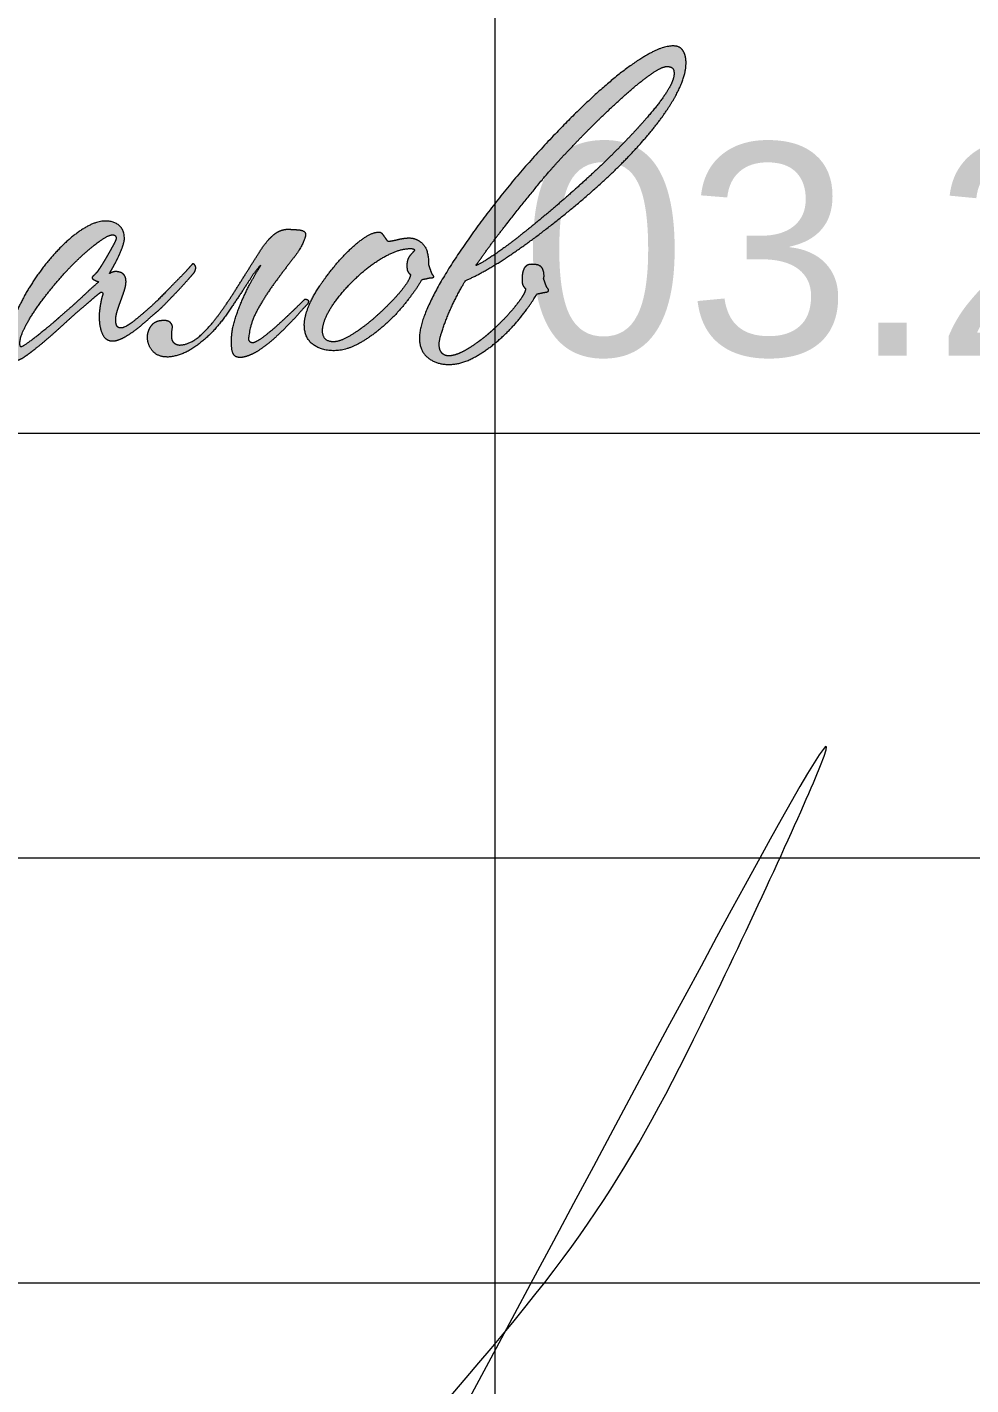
# Model space of a CAD drawing. Header units: metres. Extents: x 315 to 494, y -91 to 12.
# Drawn here: x 390.172 to 391.284, y -77.573 to -75.975 of the extents above; entities that cross this region are included whole.
import ezdxf

# ---------------------------------------------------------------- set-up
doc = ezdxf.new("R2010")
doc.units = ezdxf.units.M
doc.header["$MEASUREMENT"] = 0
doc.layers.add('Level 50', color=7, linetype='Continuous', lineweight=0)
doc.layers.add('Level 63', color=7, linetype='Continuous', lineweight=0)
doc.styles.add('GOST 2.304', font='CS_Gost2304.shx')

# ---------------------------------------------------------------- blocks, each defined once
blk = doc.blocks.new('*U47')
at = {"layer": 'Level 63', "color": 7, "linetype": 'Continuous', "lineweight": 13}
blk.add_line((7.0128, -8.5), (7.0128, -14), dxfattribs=at)
at = {"layer": 'Level 63', "color": 7, "linetype": 'Continuous', "lineweight": 0}
for p, q in [((1.5128, -11.5), (8.0128, -11.5)), ((1.5128, -12), (8.0128, -12)), ((1.5128, -12.5), (8.0128, -12.5))]:
    blk.add_line(p, q, dxfattribs=at)
blk = doc.blocks.new('*U8')
at = {"linetype": 'Continuous', "lineweight": 0}
h = blk.add_hatch(color=5, dxfattribs=at)
edge = h.paths.add_edge_path()
edge.add_spline(control_points=[(0.5578, -0.0108), (0.5606, -0.0104), (0.5629, -0.0098), (0.5653, -0.0092), (0.5665, -0.0092)], knot_values=[0, 0, 0, 0.5, 0.5, 1, 1, 1], degree=2, periodic=0)
edge.add_spline(control_points=[(0.5665, -0.0092), (0.5713, -0.0084), (0.5685, -0.0052), (0.5677, -0.0044), (0.5667, -0.0017), (0.5657, 0.0011), (0.5645, 0.0043)], knot_values=[0, 0, 0, 0.333333, 0.333333, 0.666667, 0.666667, 1, 1, 1], degree=2, periodic=0)
edge.add_spline(control_points=[(0.5645, 0.0043), (0.5645, 0.0051), (0.5647, 0.0057), (0.5649, 0.0063), (0.5649, 0.0071), (0.5649, 0.0127), (0.5625, 0.0159), (0.5602, 0.019), (0.5526, 0.019), (0.547, 0.019), (0.5448, 0.0149), (0.5427, 0.0107), (0.5427, 0.0039), (0.5427, -0.0013), (0.544, -0.003), (0.5454, -0.0048), (0.5462, -0.0056)], knot_values=[0, 0, 0, 0.125, 0.125, 0.25, 0.25, 0.375, 0.375, 0.5, 0.5, 0.625, 0.625, 0.75, 0.75, 0.875, 0.875, 1, 1, 1], degree=2, periodic=0)
edge.add_spline(control_points=[(0.5462, -0.0056), (0.5462, -0.0088), (0.5421, -0.015), (0.5379, -0.0211), (0.5313, -0.0287), (0.5247, -0.0363), (0.5164, -0.0442), (0.508, -0.0522), (0.4995, -0.0585), (0.4909, -0.0649), (0.4828, -0.0691), (0.4746, -0.0733), (0.4687, -0.0733), (0.4643, -0.0733), (0.4617, -0.0703), (0.4591, -0.0673), (0.4591, -0.0617), (0.4591, -0.057), (0.4623, -0.0474), (0.4655, -0.0379), (0.4698, -0.0279), (0.4742, -0.018), (0.4788, -0.0094), (0.4834, -0.0009), (0.4858, 0.0027)], knot_values=[0, 0, 0, 0.083333, 0.083333, 0.166667, 0.166667, 0.25, 0.25, 0.333333, 0.333333, 0.416667, 0.416667, 0.5, 0.5, 0.583333, 0.583333, 0.666667, 0.666667, 0.75, 0.75, 0.833333, 0.833333, 0.916667, 0.916667, 1, 1, 1], degree=2, periodic=0)
edge.add_spline(control_points=[(0.4858, 0.0027), (0.4973, 0.0075), (0.5134, 0.0172), (0.5295, 0.0269), (0.5476, 0.0401), (0.5657, 0.0532), (0.5852, 0.0689), (0.6047, 0.0846), (0.623, 0.1013), (0.6405, 0.1172), (0.656, 0.1339), (0.6715, 0.1506), (0.6831, 0.1663), (0.6946, 0.182), (0.7014, 0.1963), (0.7082, 0.2106), (0.7082, 0.2222)], knot_values=[0, 0, 0, 0.125, 0.125, 0.25, 0.25, 0.375, 0.375, 0.5, 0.5, 0.625, 0.625, 0.75, 0.75, 0.875, 0.875, 1, 1, 1], degree=2, periodic=0)
edge.add_spline(control_points=[(0.7082, 0.2222), (0.7082, 0.2301), (0.705, 0.2347), (0.7018, 0.2393), (0.695, 0.2393), (0.6843, 0.2393), (0.6674, 0.2293), (0.6505, 0.2194), (0.6306, 0.2025), (0.6107, 0.1856), (0.5886, 0.1633), (0.5665, 0.1411), (0.5452, 0.1166), (0.524, 0.0922), (0.5049, 0.0667), (0.4858, 0.0413), (0.471, 0.0182), (0.4563, -0.0049), (0.4478, -0.0239), (0.4392, -0.043), (0.4392, -0.0554), (0.4392, -0.0685), (0.4478, -0.0752), (0.4563, -0.082), (0.4691, -0.082), (0.4814, -0.082), (0.4945, -0.0748), (0.5076, -0.0677), (0.5198, -0.0569), (0.5319, -0.0462), (0.5419, -0.0337), (0.5518, -0.0211), (0.5578, -0.0108)], knot_values=[0, 0, 0, 0.0625, 0.0625, 0.125, 0.125, 0.1875, 0.1875, 0.25, 0.25, 0.3125, 0.3125, 0.375, 0.375, 0.4375, 0.4375, 0.5, 0.5, 0.5625, 0.5625, 0.625, 0.625, 0.6875, 0.6875, 0.75, 0.75, 0.8125, 0.8125, 0.875, 0.875, 0.9375, 0.9375, 1, 1, 1], degree=2, periodic=0)
edge = h.paths.add_edge_path(flags=16)
edge.add_spline(control_points=[(0.496, 0.0176), (0.5123, 0.0411), (0.531, 0.0645), (0.5497, 0.088), (0.5664, 0.1083), (0.5724, 0.1154), (0.5827, 0.1266), (0.5931, 0.1377), (0.605, 0.1499), (0.6169, 0.162), (0.6299, 0.1743), (0.6428, 0.1867), (0.6543, 0.1964), (0.6659, 0.2062), (0.675, 0.2123), (0.6842, 0.2185), (0.6889, 0.2185), (0.6925, 0.2185), (0.6943, 0.2171), (0.6961, 0.2157), (0.6961, 0.2113)], knot_values=[0, 0, 0, 0.1, 0.1, 0.2, 0.2, 0.3, 0.3, 0.4, 0.4, 0.5, 0.5, 0.6, 0.6, 0.7, 0.7, 0.8, 0.8, 0.9, 0.9, 1, 1, 1], degree=2, periodic=0)
edge.add_spline(control_points=[(0.6961, 0.2113), (0.6961, 0.2046), (0.6893, 0.1938), (0.6826, 0.1831), (0.671, 0.1696), (0.6595, 0.156), (0.6446, 0.1407), (0.6297, 0.1254), (0.613, 0.1099), (0.5954, 0.0936), (0.5777, 0.0784), (0.56, 0.0633), (0.5443, 0.0508), (0.5286, 0.0383), (0.5159, 0.0295), (0.5031, 0.0208), (0.496, 0.0176)], knot_values=[0, 0, 0, 0.125, 0.125, 0.25, 0.25, 0.375, 0.375, 0.5, 0.5, 0.625, 0.625, 0.75, 0.75, 0.875, 0.875, 1, 1, 1], degree=2, periodic=0)
h = blk.add_hatch(color=5, dxfattribs=at)
edge = h.paths.add_edge_path()
edge.add_spline(control_points=[(0.2103, 0.0197), (0.2087, 0.0177), (0.2051, 0.0137), (0.2015, 0.0097), (0.1964, 0.0046), (0.1912, -0.0006), (0.1852, -0.0068), (0.1793, -0.0129), (0.1733, -0.0189), (0.1622, -0.0292), (0.1522, -0.0372), (0.1423, -0.0452), (0.1379, -0.0452), (0.1347, -0.0452), (0.1337, -0.0428), (0.1327, -0.0404), (0.1327, -0.0372), (0.1327, -0.0332), (0.1343, -0.028), (0.1359, -0.0229), (0.1379, -0.0175), (0.1399, -0.0121), (0.1415, -0.0072), (0.1431, -0.0022), (0.1431, 0.0014), (0.1431, 0.007), (0.1401, 0.0094), (0.1371, 0.0117), (0.1323, 0.0117), (0.1303, 0.0117), (0.1263, 0.0097)], knot_values=[0, 0, 0, 0.066667, 0.066667, 0.133333, 0.133333, 0.2, 0.2, 0.266667, 0.266667, 0.333333, 0.333333, 0.4, 0.4, 0.466667, 0.466667, 0.533333, 0.533333, 0.6, 0.6, 0.666667, 0.666667, 0.733333, 0.733333, 0.8, 0.8, 0.866667, 0.866667, 0.933333, 0.933333, 1, 1, 1], degree=2, periodic=0)
edge.add_spline(control_points=[(0.1263, 0.0097), (0.1287, 0.0137), (0.1315, 0.0189), (0.1343, 0.0241), (0.1365, 0.029), (0.1387, 0.034), (0.1401, 0.0382), (0.1415, 0.0424), (0.1415, 0.0448), (0.1415, 0.0539), (0.1361, 0.0583), (0.1307, 0.0627), (0.1228, 0.0627), (0.1132, 0.0627), (0.1021, 0.0561), (0.0909, 0.0495), (0.08, 0.039), (0.0691, 0.0284), (0.0589, 0.0151), (0.0488, 0.0018), (0.041, -0.0121), (0.0333, -0.0261), (0.0285, -0.0392), (0.0237, -0.0523), (0.0237, -0.0623), (0.0237, -0.0682), (0.0263, -0.073), (0.0289, -0.0778), (0.0329, -0.0778), (0.0356, -0.0778), (0.0416, -0.0736), (0.0476, -0.0694), (0.0547, -0.0637), (0.0619, -0.0579), (0.0693, -0.0513), (0.0766, -0.0448), (0.0818, -0.04), (0.087, -0.0352), (0.0931, -0.0298), (0.0993, -0.0245), (0.1047, -0.0199), (0.11, -0.0153), (0.1138, -0.0121), (0.1176, -0.009), (0.118, -0.009), (0.1188, -0.009), (0.1194, -0.0097), (0.12, -0.0105), (0.1196, -0.0117)], knot_values=[0, 0, 0, 0.041667, 0.041667, 0.083333, 0.083333, 0.125, 0.125, 0.166667, 0.166667, 0.208333, 0.208333, 0.25, 0.25, 0.291667, 0.291667, 0.333333, 0.333333, 0.375, 0.375, 0.416667, 0.416667, 0.458333, 0.458333, 0.5, 0.5, 0.541667, 0.541667, 0.583333, 0.583333, 0.625, 0.625, 0.666667, 0.666667, 0.708333, 0.708333, 0.75, 0.75, 0.791667, 0.791667, 0.833333, 0.833333, 0.875, 0.875, 0.916667, 0.916667, 0.958333, 0.958333, 1, 1, 1], degree=2, periodic=0)
edge.add_spline(control_points=[(0.1196, -0.0117), (0.1188, -0.0133), (0.1174, -0.0209), (0.116, -0.0284), (0.116, -0.0336), (0.116, -0.044), (0.1192, -0.0511), (0.1224, -0.0583), (0.1295, -0.0583), (0.1343, -0.0583), (0.1407, -0.0549), (0.147, -0.0515), (0.1532, -0.0467), (0.1594, -0.042), (0.1651, -0.0368), (0.1709, -0.0316), (0.1753, -0.028), (0.1793, -0.0245), (0.1852, -0.0183), (0.1912, -0.0121), (0.197, -0.006), (0.2027, 0.0002), (0.2071, 0.0052), (0.2115, 0.0101), (0.2123, 0.0113)], knot_values=[0, 0, 0, 0.083333, 0.083333, 0.166667, 0.166667, 0.25, 0.25, 0.333333, 0.333333, 0.416667, 0.416667, 0.5, 0.5, 0.583333, 0.583333, 0.666667, 0.666667, 0.75, 0.75, 0.833333, 0.833333, 0.916667, 0.916667, 1, 1, 1], degree=2, periodic=0)
edge.add_spline(control_points=[(0.2123, 0.0113), (0.2143, 0.0157), (0.2129, 0.0177), (0.2115, 0.0197), (0.2103, 0.0197)], knot_values=[0, 0, 0, 0.5, 0.5, 1, 1, 1], degree=2, periodic=0)
edge = h.paths.add_edge_path(flags=16)
edge.add_spline(control_points=[(0.1136, 0.0109), (0.112, 0.009), (0.1104, 0.0076), (0.1088, 0.0062), (0.1088, 0.0054), (0.1088, 0.0046), (0.1108, 0.0034), (0.1128, 0.0022), (0.1156, 0.0014)], knot_values=[0, 0, 0, 0.25, 0.25, 0.5, 0.5, 0.75, 0.75, 1, 1, 1], degree=2, periodic=0)
edge.add_spline(control_points=[(0.1156, 0.0014), (0.1096, -0.0038), (0.1029, -0.0101), (0.0961, -0.0165), (0.089, -0.0229), (0.0822, -0.0288), (0.0738, -0.0362), (0.0655, -0.0436), (0.0577, -0.0497), (0.05, -0.0559), (0.0442, -0.0601), (0.0384, -0.0642), (0.0372, -0.0642), (0.036, -0.0642), (0.036, -0.0603), (0.036, -0.0539), (0.0424, -0.042), (0.0488, -0.03), (0.0603, -0.0149), (0.0691, -0.0034), (0.0794, 0.0082), (0.0897, 0.0197), (0.0997, 0.0286), (0.1096, 0.0376), (0.1176, 0.0432), (0.1256, 0.0487), (0.1295, 0.0487), (0.1331, 0.0487), (0.1331, 0.0452)], knot_values=[0, 0, 0, 0.071429, 0.071429, 0.142857, 0.142857, 0.214286, 0.214286, 0.285714, 0.285714, 0.357143, 0.357143, 0.428571, 0.428571, 0.5, 0.5, 0.571429, 0.571429, 0.642857, 0.642857, 0.714286, 0.714286, 0.785714, 0.785714, 0.857143, 0.857143, 0.928571, 0.928571, 1, 1, 1], degree=2, periodic=0)
edge.add_spline(control_points=[(0.1331, 0.0452), (0.1331, 0.0436), (0.1303, 0.0384), (0.1275, 0.0332), (0.1242, 0.0275), (0.1208, 0.0217), (0.1176, 0.0167), (0.1144, 0.0117), (0.1136, 0.0109)], knot_values=[0, 0, 0, 0.25, 0.25, 0.5, 0.5, 0.75, 0.75, 1, 1, 1], degree=2, periodic=0)
h = blk.add_hatch(color=5, dxfattribs=at)
edge = h.paths.add_edge_path()
edge.add_line((0.1897, -0.0449), (0.1897, -0.0434))
edge.add_spline(control_points=[(0.1897, -0.0434), (0.1881, -0.039), (0.1855, -0.038), (0.1829, -0.037), (0.1801, -0.0374), (0.1718, -0.0378), (0.168, -0.0438), (0.1642, -0.0498), (0.1648, -0.0565), (0.1654, -0.0633), (0.1704, -0.0689), (0.1753, -0.0745), (0.1853, -0.0745), (0.1972, -0.0737), (0.2076, -0.0674), (0.2179, -0.0612), (0.2271, -0.0523), (0.2362, -0.0433), (0.2438, -0.0326), (0.2513, -0.0218), (0.2579, -0.0119), (0.2645, -0.0019), (0.2697, 0.0062), (0.2749, 0.0144), (0.2793, 0.0183)], knot_values=[0, 0, 0, 0.083333, 0.083333, 0.166667, 0.166667, 0.25, 0.25, 0.333333, 0.333333, 0.416667, 0.416667, 0.5, 0.5, 0.583333, 0.583333, 0.666667, 0.666667, 0.75, 0.75, 0.833333, 0.833333, 0.916667, 0.916667, 1, 1, 1], degree=2, periodic=0)
edge.add_spline(control_points=[(0.2793, 0.0183), (0.2781, 0.0164), (0.2729, 0.0076), (0.2677, -0.0011), (0.2623, -0.0127), (0.2569, -0.0242), (0.2529, -0.0371), (0.2489, -0.0501), (0.2497, -0.0608)], knot_values=[0, 0, 0, 0.25, 0.25, 0.5, 0.5, 0.75, 0.75, 1, 1, 1], degree=2, periodic=0)
edge.add_spline(control_points=[(0.2497, -0.0608), (0.2493, -0.0708), (0.2531, -0.0735), (0.2569, -0.0761), (0.2637, -0.0741), (0.2721, -0.0717), (0.2808, -0.0652), (0.2896, -0.0588), (0.2979, -0.0509), (0.3063, -0.0429), (0.3137, -0.0348), (0.321, -0.0266), (0.3266, -0.0206)], knot_values=[0, 0, 0, 0.166667, 0.166667, 0.333333, 0.333333, 0.5, 0.5, 0.666667, 0.666667, 0.833333, 0.833333, 1, 1, 1], degree=2, periodic=0)
edge.add_spline(control_points=[(0.3266, -0.0206), (0.3278, -0.0175), (0.3262, -0.0167), (0.3246, -0.0159), (0.3234, -0.0163)], knot_values=[0, 0, 0, 0.5, 0.5, 1, 1, 1], degree=2, periodic=0)
edge.add_spline(control_points=[(0.3234, -0.0163), (0.3206, -0.019), (0.3137, -0.0258), (0.3067, -0.0326), (0.2989, -0.0397), (0.2912, -0.0469), (0.2834, -0.0529), (0.2757, -0.0588), (0.2713, -0.06)], knot_values=[0, 0, 0, 0.25, 0.25, 0.5, 0.5, 0.75, 0.75, 1, 1, 1], degree=2, periodic=0)
edge.add_spline(control_points=[(0.2713, -0.06), (0.2657, -0.0592), (0.2669, -0.0549)], knot_values=[0, 0, 0, 1, 1, 1], degree=2, periodic=0)
edge.add_spline(control_points=[(0.2669, -0.0549), (0.2681, -0.0405), (0.2761, -0.0262), (0.284, -0.0119), (0.2938, 0.0012), (0.3035, 0.0144), (0.3121, 0.0253), (0.3206, 0.0363), (0.323, 0.0438), (0.3254, 0.0498), (0.3234, 0.0516), (0.3214, 0.0534), (0.3174, 0.0538), (0.3119, 0.0542), (0.3075, 0.0544), (0.3031, 0.0546), (0.2985, 0.0528), (0.294, 0.051), (0.2888, 0.0458), (0.2836, 0.0406), (0.2773, 0.0307)], knot_values=[0, 0, 0, 0.1, 0.1, 0.2, 0.2, 0.3, 0.3, 0.4, 0.4, 0.5, 0.5, 0.6, 0.6, 0.7, 0.7, 0.8, 0.8, 0.9, 0.9, 1, 1, 1], degree=2, periodic=0)
edge.add_spline(control_points=[(0.2773, 0.0307), (0.2677, 0.0156), (0.2575, -0.0007), (0.2474, -0.0171), (0.2374, -0.0308), (0.2275, -0.0445), (0.2175, -0.0533), (0.2076, -0.062), (0.1976, -0.0624), (0.1932, -0.0624), (0.1905, -0.0592), (0.1877, -0.0561), (0.1897, -0.0449)], knot_values=[0, 0, 0, 0.166667, 0.166667, 0.333333, 0.333333, 0.5, 0.5, 0.666667, 0.666667, 0.833333, 0.833333, 1, 1, 1], degree=2, periodic=0)
h = blk.add_hatch(color=5, dxfattribs=at)
edge = h.paths.add_edge_path()
edge.add_line((0.4483, 0.0185), (0.4483, 0.0209))
edge.add_spline(control_points=[(0.4483, 0.0209), (0.4483, 0.034), (0.4423, 0.0398), (0.4364, 0.0456), (0.4288, 0.0456), (0.4236, 0.0456), (0.4173, 0.044), (0.4109, 0.0424), (0.4081, 0.0424), (0.4069, 0.0424), (0.4059, 0.0438), (0.4049, 0.0452), (0.4037, 0.0469), (0.4025, 0.0487), (0.4014, 0.0501), (0.4002, 0.0515), (0.3982, 0.0515), (0.3926, 0.0515), (0.385, 0.0467), (0.3775, 0.042), (0.3691, 0.034), (0.3608, 0.0261), (0.3526, 0.0161), (0.3445, 0.0062), (0.3377, -0.0041), (0.3309, -0.0145), (0.327, -0.0244), (0.323, -0.0343), (0.323, -0.0419), (0.323, -0.055), (0.3315, -0.0616), (0.3401, -0.0681), (0.3528, -0.0681), (0.3651, -0.0681), (0.3783, -0.0608), (0.3914, -0.0534), (0.4035, -0.0427), (0.4157, -0.032), (0.4256, -0.0194), (0.4356, -0.0069), (0.4415, 0.0034)], knot_values=[0, 0, 0, 0.05, 0.05, 0.1, 0.1, 0.15, 0.15, 0.2, 0.2, 0.25, 0.25, 0.3, 0.3, 0.35, 0.35, 0.4, 0.4, 0.45, 0.45, 0.5, 0.5, 0.55, 0.55, 0.6, 0.6, 0.65, 0.65, 0.7, 0.7, 0.75, 0.75, 0.8, 0.8, 0.85, 0.85, 0.9, 0.9, 0.95, 0.95, 1, 1, 1], degree=2, periodic=0)
edge.add_spline(control_points=[(0.4415, 0.0034), (0.4443, 0.0038), (0.4467, 0.0044), (0.4491, 0.005), (0.4503, 0.005), (0.4551, 0.005), (0.4523, 0.0086)], knot_values=[0, 0, 0, 0.333333, 0.333333, 0.666667, 0.666667, 1, 1, 1], degree=2, periodic=0)
edge.add_spline(control_points=[(0.4523, 0.0086), (0.4515, 0.0094), (0.4505, 0.0124), (0.4495, 0.0153), (0.4483, 0.0185)], knot_values=[0, 0, 0, 0.5, 0.5, 1, 1, 1], degree=2, periodic=0)
edge = h.paths.add_edge_path(flags=16)
edge.add_spline(control_points=[(0.4301, 0.0086), (0.4301, 0.0055), (0.4259, -0.0007), (0.4217, -0.0069), (0.4148, -0.0145), (0.4078, -0.022), (0.3992, -0.03), (0.3907, -0.038), (0.3821, -0.0444), (0.3736, -0.0507), (0.3658, -0.0549), (0.3581, -0.0591), (0.3525, -0.0591), (0.3414, -0.0591), (0.3414, -0.0479), (0.3414, -0.0416), (0.3455, -0.0328), (0.3497, -0.024), (0.3569, -0.0149), (0.364, -0.0057), (0.3732, 0.0033), (0.3823, 0.0122), (0.3921, 0.0192), (0.4018, 0.0262), (0.4118, 0.0306), (0.4217, 0.0349), (0.4301, 0.0349), (0.4341, 0.0349), (0.4341, 0.0333)], knot_values=[0, 0, 0, 0.071429, 0.071429, 0.142857, 0.142857, 0.214286, 0.214286, 0.285714, 0.285714, 0.357143, 0.357143, 0.428571, 0.428571, 0.5, 0.5, 0.571429, 0.571429, 0.642857, 0.642857, 0.714286, 0.714286, 0.785714, 0.785714, 0.857143, 0.857143, 0.928571, 0.928571, 1, 1, 1], degree=2, periodic=0)
edge.add_spline(control_points=[(0.4341, 0.0333), (0.4341, 0.0325), (0.4303, 0.0286), (0.4265, 0.0246), (0.4265, 0.0178), (0.4265, 0.0126), (0.4279, 0.011), (0.4293, 0.0094), (0.4301, 0.0086)], knot_values=[0, 0, 0, 0.25, 0.25, 0.5, 0.5, 0.75, 0.75, 1, 1, 1], degree=2, periodic=0)
at = {"color": 5, "linetype": 'Continuous', "lineweight": 0, "flags": 128}
for points in [[(0.4483, 0.0209), (0.4483, 0.0185)], [(0.1897, -0.0434), (0.1897, -0.0449)]]:
    blk.add_lwpolyline(points, dxfattribs=at)
at = {"color": 5, "linetype": 'Continuous', "lineweight": 0}
for points, knots in [([(0.7082, 0.2222), (0.7082, 0.2106), (0.7014, 0.1963), (0.6946, 0.182), (0.6831, 0.1663), (0.6715, 0.1506), (0.656, 0.1339), (0.6405, 0.1172), (0.623, 0.1013), (0.6047, 0.0846), (0.5852, 0.0689), (0.5657, 0.0532), (0.5476, 0.0401), (0.5295, 0.0269), (0.5134, 0.0172), (0.4973, 0.0075), (0.4858, 0.0027), (0.4834, -0.0009), (0.4788, -0.0094), (0.4742, -0.018), (0.4698, -0.0279), (0.4655, -0.0379), (0.4623, -0.0474), (0.4591, -0.057), (0.4591, -0.0617), (0.4591, -0.0673), (0.4617, -0.0703), (0.4643, -0.0733), (0.4687, -0.0733), (0.4746, -0.0733), (0.4828, -0.0691), (0.4909, -0.0649), (0.4995, -0.0585), (0.508, -0.0522), (0.5164, -0.0442), (0.5247, -0.0363), (0.5313, -0.0287), (0.5379, -0.0211), (0.5421, -0.015), (0.5462, -0.0088), (0.5462, -0.0056), (0.5454, -0.0048), (0.544, -0.003), (0.5427, -0.0013), (0.5427, 0.0039), (0.5427, 0.0107), (0.5448, 0.0149), (0.547, 0.019), (0.5526, 0.019), (0.5602, 0.019), (0.5625, 0.0159), (0.5649, 0.0127), (0.5649, 0.0071), (0.5649, 0.0063), (0.5647, 0.0057), (0.5645, 0.0051), (0.5645, 0.0043), (0.5657, 0.0011), (0.5667, -0.0017), (0.5677, -0.0044), (0.5685, -0.0052), (0.5713, -0.0084), (0.5665, -0.0092), (0.5653, -0.0092), (0.5629, -0.0098), (0.5606, -0.0104), (0.5578, -0.0108), (0.5518, -0.0211), (0.5419, -0.0337), (0.5319, -0.0462), (0.5198, -0.0569), (0.5076, -0.0677), (0.4945, -0.0748), (0.4814, -0.082), (0.4691, -0.082), (0.4563, -0.082), (0.4478, -0.0752), (0.4392, -0.0685), (0.4392, -0.0554), (0.4392, -0.043), (0.4478, -0.0239), (0.4563, -0.0049), (0.471, 0.0182), (0.4858, 0.0413), (0.5049, 0.0667), (0.524, 0.0922), (0.5452, 0.1166), (0.5665, 0.1411), (0.5886, 0.1633), (0.6107, 0.1856), (0.6306, 0.2025), (0.6505, 0.2194), (0.6674, 0.2293), (0.6843, 0.2393), (0.695, 0.2393), (0.7018, 0.2393), (0.705, 0.2347), (0.7082, 0.2301), (0.7082, 0.2222)], [0, 0, 0, 0.020408, 0.020408, 0.040816, 0.040816, 0.061224, 0.061224, 0.081633, 0.081633, 0.102041, 0.102041, 0.122449, 0.122449, 0.142857, 0.142857, 0.163265, 0.163265, 0.183673, 0.183673, 0.204082, 0.204082, 0.22449, 0.22449, 0.244898, 0.244898, 0.265306, 0.265306, 0.285714, 0.285714, 0.306122, 0.306122, 0.326531, 0.326531, 0.346939, 0.346939, 0.367347, 0.367347, 0.387755, 0.387755, 0.408163, 0.408163, 0.428571, 0.428571, 0.44898, 0.44898, 0.469388, 0.469388, 0.489796, 0.489796, 0.510204, 0.510204, 0.530612, 0.530612, 0.55102, 0.55102, 0.571429, 0.571429, 0.591837, 0.591837, 0.612245, 0.612245, 0.632653, 0.632653, 0.653061, 0.653061, 0.673469, 0.673469, 0.693878, 0.693878, 0.714286, 0.714286, 0.734694, 0.734694, 0.755102, 0.755102, 0.77551, 0.77551, 0.795918, 0.795918, 0.816327, 0.816327, 0.836735, 0.836735, 0.857143, 0.857143, 0.877551, 0.877551, 0.897959, 0.897959, 0.918367, 0.918367, 0.938776, 0.938776, 0.959184, 0.959184, 0.979592, 0.979592, 1, 1, 1]), ([(0.6961, 0.2113), (0.6961, 0.2157), (0.6943, 0.2171), (0.6925, 0.2185), (0.6889, 0.2185), (0.6842, 0.2185), (0.675, 0.2123), (0.6659, 0.2062), (0.6543, 0.1964), (0.6428, 0.1867), (0.6299, 0.1743), (0.6169, 0.162), (0.605, 0.1499), (0.5931, 0.1377), (0.5827, 0.1266), (0.5724, 0.1154), (0.5664, 0.1083), (0.5497, 0.088), (0.531, 0.0645), (0.5123, 0.0411), (0.496, 0.0176), (0.5031, 0.0208), (0.5159, 0.0295), (0.5286, 0.0383), (0.5443, 0.0508), (0.56, 0.0633), (0.5777, 0.0784), (0.5954, 0.0936), (0.613, 0.1099), (0.6297, 0.1254), (0.6446, 0.1407), (0.6595, 0.156), (0.671, 0.1696), (0.6826, 0.1831), (0.6893, 0.1938), (0.6961, 0.2046), (0.6961, 0.2113)], [0, 0, 0, 0.055556, 0.055556, 0.111111, 0.111111, 0.166667, 0.166667, 0.222222, 0.222222, 0.277778, 0.277778, 0.333333, 0.333333, 0.388889, 0.388889, 0.444444, 0.444444, 0.5, 0.5, 0.555556, 0.555556, 0.611111, 0.611111, 0.666667, 0.666667, 0.722222, 0.722222, 0.777778, 0.777778, 0.833333, 0.833333, 0.888889, 0.888889, 0.944444, 0.944444, 1, 1, 1]), ([(0.2123, 0.0113), (0.2115, 0.0101), (0.2071, 0.0052), (0.2027, 0.0002), (0.197, -0.006), (0.1912, -0.0121), (0.1852, -0.0183), (0.1793, -0.0245), (0.1753, -0.028), (0.1709, -0.0316), (0.1651, -0.0368), (0.1594, -0.042), (0.1532, -0.0467), (0.147, -0.0515), (0.1407, -0.0549), (0.1343, -0.0583), (0.1295, -0.0583), (0.1224, -0.0583), (0.1192, -0.0511), (0.116, -0.044), (0.116, -0.0336), (0.116, -0.0284), (0.1174, -0.0209), (0.1188, -0.0133), (0.1196, -0.0117), (0.12, -0.0105), (0.1194, -0.0097), (0.1188, -0.009), (0.118, -0.009), (0.1176, -0.009), (0.1138, -0.0121), (0.11, -0.0153), (0.1047, -0.0199), (0.0993, -0.0245), (0.0931, -0.0298), (0.087, -0.0352), (0.0818, -0.04), (0.0766, -0.0448), (0.0693, -0.0513), (0.0619, -0.0579), (0.0547, -0.0637), (0.0476, -0.0694), (0.0416, -0.0736), (0.0356, -0.0778), (0.0329, -0.0778), (0.0289, -0.0778), (0.0263, -0.073), (0.0237, -0.0682), (0.0237, -0.0623), (0.0237, -0.0523), (0.0285, -0.0392), (0.0333, -0.0261), (0.041, -0.0121), (0.0488, 0.0018), (0.0589, 0.0151), (0.0691, 0.0284), (0.08, 0.039), (0.0909, 0.0495), (0.1021, 0.0561), (0.1132, 0.0627), (0.1228, 0.0627), (0.1307, 0.0627), (0.1361, 0.0583), (0.1415, 0.0539), (0.1415, 0.0448), (0.1415, 0.0424), (0.1401, 0.0382), (0.1387, 0.034), (0.1365, 0.029), (0.1343, 0.0241), (0.1315, 0.0189), (0.1287, 0.0137), (0.1263, 0.0097), (0.1303, 0.0117), (0.1323, 0.0117), (0.1371, 0.0117), (0.1401, 0.0094), (0.1431, 0.007), (0.1431, 0.0014), (0.1431, -0.0022), (0.1415, -0.0072), (0.1399, -0.0121), (0.1379, -0.0175), (0.1359, -0.0229), (0.1343, -0.028), (0.1327, -0.0332), (0.1327, -0.0372), (0.1327, -0.0404), (0.1337, -0.0428), (0.1347, -0.0452), (0.1379, -0.0452), (0.1423, -0.0452), (0.1522, -0.0372), (0.1622, -0.0292), (0.1733, -0.0189), (0.1793, -0.0129), (0.1852, -0.0068), (0.1912, -0.0006), (0.1964, 0.0046), (0.2015, 0.0097), (0.2051, 0.0137), (0.2087, 0.0177), (0.2103, 0.0197), (0.2115, 0.0197), (0.2129, 0.0177), (0.2143, 0.0157), (0.2123, 0.0113)], [0, 0, 0, 0.018868, 0.018868, 0.037736, 0.037736, 0.056604, 0.056604, 0.075472, 0.075472, 0.09434, 0.09434, 0.113208, 0.113208, 0.132075, 0.132075, 0.150943, 0.150943, 0.169811, 0.169811, 0.188679, 0.188679, 0.207547, 0.207547, 0.226415, 0.226415, 0.245283, 0.245283, 0.264151, 0.264151, 0.283019, 0.283019, 0.301887, 0.301887, 0.320755, 0.320755, 0.339623, 0.339623, 0.358491, 0.358491, 0.377358, 0.377358, 0.396226, 0.396226, 0.415094, 0.415094, 0.433962, 0.433962, 0.45283, 0.45283, 0.471698, 0.471698, 0.490566, 0.490566, 0.509434, 0.509434, 0.528302, 0.528302, 0.54717, 0.54717, 0.566038, 0.566038, 0.584906, 0.584906, 0.603774, 0.603774, 0.622642, 0.622642, 0.641509, 0.641509, 0.660377, 0.660377, 0.679245, 0.679245, 0.698113, 0.698113, 0.716981, 0.716981, 0.735849, 0.735849, 0.754717, 0.754717, 0.773585, 0.773585, 0.792453, 0.792453, 0.811321, 0.811321, 0.830189, 0.830189, 0.849057, 0.849057, 0.867925, 0.867925, 0.886792, 0.886792, 0.90566, 0.90566, 0.924528, 0.924528, 0.943396, 0.943396, 0.962264, 0.962264, 0.981132, 0.981132, 1, 1, 1]), ([(0.1331, 0.0452), (0.1331, 0.0487), (0.1295, 0.0487), (0.1256, 0.0487), (0.1176, 0.0432), (0.1096, 0.0376), (0.0997, 0.0286), (0.0897, 0.0197), (0.0794, 0.0082), (0.0691, -0.0034), (0.0603, -0.0149), (0.0488, -0.03), (0.0424, -0.042), (0.036, -0.0539), (0.036, -0.0603), (0.036, -0.0642), (0.0372, -0.0642), (0.0384, -0.0642), (0.0442, -0.0601), (0.05, -0.0559), (0.0577, -0.0497), (0.0655, -0.0436), (0.0738, -0.0362), (0.0822, -0.0288), (0.089, -0.0229), (0.0961, -0.0165), (0.1029, -0.0101), (0.1096, -0.0038), (0.1156, 0.0014), (0.1128, 0.0022), (0.1108, 0.0034), (0.1088, 0.0046), (0.1088, 0.0054), (0.1088, 0.0062), (0.1104, 0.0076), (0.112, 0.009), (0.1136, 0.0109), (0.1144, 0.0117), (0.1176, 0.0167), (0.1208, 0.0217), (0.1242, 0.0275), (0.1275, 0.0332), (0.1303, 0.0384), (0.1331, 0.0436), (0.1331, 0.0452)], [0, 0, 0, 0.045455, 0.045455, 0.090909, 0.090909, 0.136364, 0.136364, 0.181818, 0.181818, 0.227273, 0.227273, 0.272727, 0.272727, 0.318182, 0.318182, 0.363636, 0.363636, 0.409091, 0.409091, 0.454545, 0.454545, 0.5, 0.5, 0.545455, 0.545455, 0.590909, 0.590909, 0.636364, 0.636364, 0.681818, 0.681818, 0.727273, 0.727273, 0.772727, 0.772727, 0.818182, 0.818182, 0.863636, 0.863636, 0.909091, 0.909091, 0.954545, 0.954545, 1, 1, 1]), ([(0.2773, 0.0307), (0.2836, 0.0406), (0.2888, 0.0458), (0.294, 0.051), (0.2985, 0.0528), (0.3031, 0.0546), (0.3075, 0.0544), (0.3119, 0.0542), (0.3174, 0.0538), (0.3214, 0.0534), (0.3234, 0.0516), (0.3254, 0.0498), (0.323, 0.0438), (0.3206, 0.0363), (0.3121, 0.0253), (0.3035, 0.0144), (0.2938, 0.0012), (0.284, -0.0119), (0.2761, -0.0262), (0.2681, -0.0405), (0.2669, -0.0549), (0.2657, -0.0592), (0.2713, -0.06), (0.2757, -0.0588), (0.2834, -0.0529), (0.2912, -0.0469), (0.2989, -0.0397), (0.3067, -0.0326), (0.3137, -0.0258), (0.3206, -0.019), (0.3234, -0.0163), (0.3246, -0.0159), (0.3262, -0.0167), (0.3278, -0.0175), (0.3266, -0.0206), (0.321, -0.0266), (0.3137, -0.0348), (0.3063, -0.0429), (0.2979, -0.0509), (0.2896, -0.0588), (0.2808, -0.0652), (0.2721, -0.0717), (0.2637, -0.0741), (0.2569, -0.0761), (0.2531, -0.0735), (0.2493, -0.0708), (0.2497, -0.0608), (0.2489, -0.0501), (0.2529, -0.0371), (0.2569, -0.0242), (0.2623, -0.0127), (0.2677, -0.0011), (0.2729, 0.0076), (0.2781, 0.0164), (0.2793, 0.0183), (0.2749, 0.0144), (0.2697, 0.0062), (0.2645, -0.0019), (0.2579, -0.0119), (0.2513, -0.0218), (0.2438, -0.0326), (0.2362, -0.0433), (0.2271, -0.0523), (0.2179, -0.0612), (0.2076, -0.0674), (0.1972, -0.0737), (0.1853, -0.0745), (0.1753, -0.0745), (0.1704, -0.0689), (0.1654, -0.0633), (0.1648, -0.0565), (0.1642, -0.0498), (0.168, -0.0438), (0.1718, -0.0378), (0.1801, -0.0374), (0.1829, -0.037), (0.1855, -0.038), (0.1881, -0.039), (0.1897, -0.0434)], [0, 0, 0, 0.025641, 0.025641, 0.051282, 0.051282, 0.076923, 0.076923, 0.102564, 0.102564, 0.128205, 0.128205, 0.153846, 0.153846, 0.179487, 0.179487, 0.205128, 0.205128, 0.230769, 0.230769, 0.25641, 0.25641, 0.282051, 0.282051, 0.307692, 0.307692, 0.333333, 0.333333, 0.358974, 0.358974, 0.384615, 0.384615, 0.410256, 0.410256, 0.435897, 0.435897, 0.461538, 0.461538, 0.487179, 0.487179, 0.512821, 0.512821, 0.538462, 0.538462, 0.564103, 0.564103, 0.589744, 0.589744, 0.615385, 0.615385, 0.641026, 0.641026, 0.666667, 0.666667, 0.692308, 0.692308, 0.717949, 0.717949, 0.74359, 0.74359, 0.769231, 0.769231, 0.794872, 0.794872, 0.820513, 0.820513, 0.846154, 0.846154, 0.871795, 0.871795, 0.897436, 0.897436, 0.923077, 0.923077, 0.948718, 0.948718, 0.974359, 0.974359, 1, 1, 1]), ([(0.4523, 0.0086), (0.4551, 0.005), (0.4503, 0.005), (0.4491, 0.005), (0.4467, 0.0044), (0.4443, 0.0038), (0.4415, 0.0034), (0.4356, -0.0069), (0.4256, -0.0194), (0.4157, -0.032), (0.4035, -0.0427), (0.3914, -0.0534), (0.3783, -0.0608), (0.3651, -0.0681), (0.3528, -0.0681), (0.3401, -0.0681), (0.3315, -0.0616), (0.323, -0.055), (0.323, -0.0419), (0.323, -0.0343), (0.327, -0.0244), (0.3309, -0.0145), (0.3377, -0.0041), (0.3445, 0.0062), (0.3526, 0.0161), (0.3608, 0.0261), (0.3691, 0.034), (0.3775, 0.042), (0.385, 0.0467), (0.3926, 0.0515), (0.3982, 0.0515), (0.4002, 0.0515), (0.4014, 0.0501), (0.4025, 0.0487), (0.4037, 0.0469), (0.4049, 0.0452), (0.4059, 0.0438), (0.4069, 0.0424), (0.4081, 0.0424), (0.4109, 0.0424), (0.4173, 0.044), (0.4236, 0.0456), (0.4288, 0.0456), (0.4364, 0.0456), (0.4423, 0.0398), (0.4483, 0.034), (0.4483, 0.0209)], [0, 0, 0, 0.043478, 0.043478, 0.086957, 0.086957, 0.130435, 0.130435, 0.173913, 0.173913, 0.217391, 0.217391, 0.26087, 0.26087, 0.304348, 0.304348, 0.347826, 0.347826, 0.391304, 0.391304, 0.434783, 0.434783, 0.478261, 0.478261, 0.521739, 0.521739, 0.565217, 0.565217, 0.608696, 0.608696, 0.652174, 0.652174, 0.695652, 0.695652, 0.73913, 0.73913, 0.782609, 0.782609, 0.826087, 0.826087, 0.869565, 0.869565, 0.913043, 0.913043, 0.956522, 0.956522, 1, 1, 1]), ([(0.1897, -0.0449), (0.1877, -0.0561), (0.1905, -0.0592), (0.1932, -0.0624), (0.1976, -0.0624), (0.2076, -0.062), (0.2175, -0.0533), (0.2275, -0.0445), (0.2374, -0.0308), (0.2474, -0.0171), (0.2575, -0.0007), (0.2677, 0.0156), (0.2773, 0.0307)], [0, 0, 0, 0.166667, 0.166667, 0.333333, 0.333333, 0.5, 0.5, 0.666667, 0.666667, 0.833333, 0.833333, 1, 1, 1]), ([(0.4341, 0.0333), (0.4341, 0.0349), (0.4301, 0.0349), (0.4217, 0.0349), (0.4118, 0.0306), (0.4018, 0.0262), (0.3921, 0.0192), (0.3823, 0.0122), (0.3732, 0.0033), (0.364, -0.0057), (0.3569, -0.0149), (0.3497, -0.024), (0.3455, -0.0328), (0.3414, -0.0416), (0.3414, -0.0479), (0.3414, -0.0591), (0.3525, -0.0591), (0.3581, -0.0591), (0.3658, -0.0549), (0.3736, -0.0507), (0.3821, -0.0444), (0.3907, -0.038), (0.3992, -0.03), (0.4078, -0.022), (0.4148, -0.0145), (0.4217, -0.0069), (0.4259, -0.0007), (0.4301, 0.0055), (0.4301, 0.0086), (0.4293, 0.0094), (0.4279, 0.011), (0.4265, 0.0126), (0.4265, 0.0178), (0.4265, 0.0246), (0.4303, 0.0286), (0.4341, 0.0325), (0.4341, 0.0333)], [0, 0, 0, 0.055556, 0.055556, 0.111111, 0.111111, 0.166667, 0.166667, 0.222222, 0.222222, 0.277778, 0.277778, 0.333333, 0.333333, 0.388889, 0.388889, 0.444444, 0.444444, 0.5, 0.5, 0.555556, 0.555556, 0.611111, 0.611111, 0.666667, 0.666667, 0.722222, 0.722222, 0.777778, 0.777778, 0.833333, 0.833333, 0.888889, 0.888889, 0.944444, 0.944444, 1, 1, 1]), ([(0.4483, 0.0185), (0.4495, 0.0153), (0.4505, 0.0124), (0.4515, 0.0094), (0.4523, 0.0086)], [0, 0, 0, 0.5, 0.5, 1, 1, 1])]:
    blk.add_open_spline(points, degree=2, knots=knots, dxfattribs=at)

msp = doc.modelspace()

# ---------------------------------------------------------------- linework, layer by layer
at = {"color": 5, "linetype": 'Continuous', "lineweight": 0}
msp.add_spline([(389.23348329, -77.95374141), (389.33614869, -77.71892359), (389.36133205, -77.62493803), (389.36133205, -77.57173411), (389.33010471, -77.54050678), (389.28082444, -77.54050678), (389.20347817, -77.58516267), (389.14872565, -77.65495099), (389.13427398, -77.69533933), (389.13427398, -77.76395593), (389.15132147, -77.82757803), (389.19415835, -77.88827568), (389.24342031, -77.91671708), (389.31018293, -77.92786021), (389.37823509, -77.90962569), (389.4367112, -77.88302956), (389.47681824, -77.85202978), (389.54818201, -77.72842409), (389.61437593, -77.59236059), (389.6681014, -77.48193282), (389.72433083, -77.38454058), (389.76154429, -77.33237967), (389.77890835, -77.32772698), (389.78560184, -77.35270742), (389.7745898, -77.39380492), (389.74211696, -77.43864513), (389.55088998, -77.80707574), (389.49012198, -77.91232901), (389.44460767, -77.93860671), (389.43243427, -77.91752176), (389.42678094, -77.89642327), (389.41928882, -77.82095259), (389.45241247, -77.69733345), (389.54725456, -77.49064036), (389.64551672, -77.3204453), (389.548463, -77.51775812), (389.61160543, -77.46216502), (389.48283321, -77.68520505), (389.58358358, -77.55468088), (389.65775458, -77.51185823), (389.71400043, -77.52692927), (389.74079905, -77.58705782), (389.74870941, -77.68397832), (389.67793029, -77.90679831), (389.59016306, -77.97108709), (389.52560406, -77.99802036), (389.42639907, -78.00177246), (389.35762059, -77.97261136), (389.34510572, -77.95093498), (389.33754943, -77.90032037), (389.35131732, -77.84893788), (389.42703282, -77.8213536), (389.57993519, -77.68438023), (389.46444138, -77.91160871), (389.52389963, -77.87728048), (389.67813696, -77.72304315), (389.69025601, -77.67781421), (389.56508869, -77.89461038), (389.69805402, -77.79362483), (389.76641121, -77.6707151), (389.64905648, -77.90374294), (389.81092353, -77.77614567), (389.86938125, -77.6707151), (389.74617525, -77.88829297), (389.91228615, -77.78228606), (389.97876441, -77.6707151), (389.86897061, -77.89056598), (390.03884322, -77.75407115), (390.08635434, -77.6707151), (389.98473781, -77.88736582), (390.18232935, -77.69532436), (390.18719956, -77.68310864), (390.08873132, -77.87541707), (390.33288982, -77.64845619), (390.33555504, -77.63850946), (390.21147123, -77.87897092), (390.43054158, -77.64836409), (390.43054158, -77.61941903), (390.32133269, -77.86725594), (390.62158753, -77.64239939), (390.9656463, -77.14932217), (391.10060129, -76.8588018), (390.12310132, -78.55188142), (390.30621388, -78.1199008), (390.53094898, -77.82930895), (390.68409103, -77.6761669), (390.62847356, -77.77249918), (390.35840827, -77.80486897), (390.80110741, -77.76230501)], degree=3, dxfattribs=at)

# ---------------------------------------------------------------- block references
at = {"color": 5, "linetype": 'Continuous', "lineweight": 0, "xscale": 1.166982693817973, "yscale": 1.166982693817973, "zscale": 1.166982693817973}
msp.add_blockref('*U8', (390.12174743, -76.27644979), dxfattribs=at)
at = {"layer": 'Level 50', "color": 7, "linetype": 'Continuous', "lineweight": 13}
msp.add_blockref('*U47', (383.71016607, -64.95302044), dxfattribs=at)

# ---------------------------------------------------------------- texts
at = {"color": 7, "linetype": 'Continuous', "lineweight": 30, "insert": (390.75424771, -76.11170457), "char_height": 0.25, "attachment_point": 1, "line_spacing_factor": 0.72, "style": 'GOST 2.304'}
msp.add_mtext('\\fArial|b0|i0|c204204|p39;03.21', dxfattribs=at)

doc.saveas('drawing.dxf')
